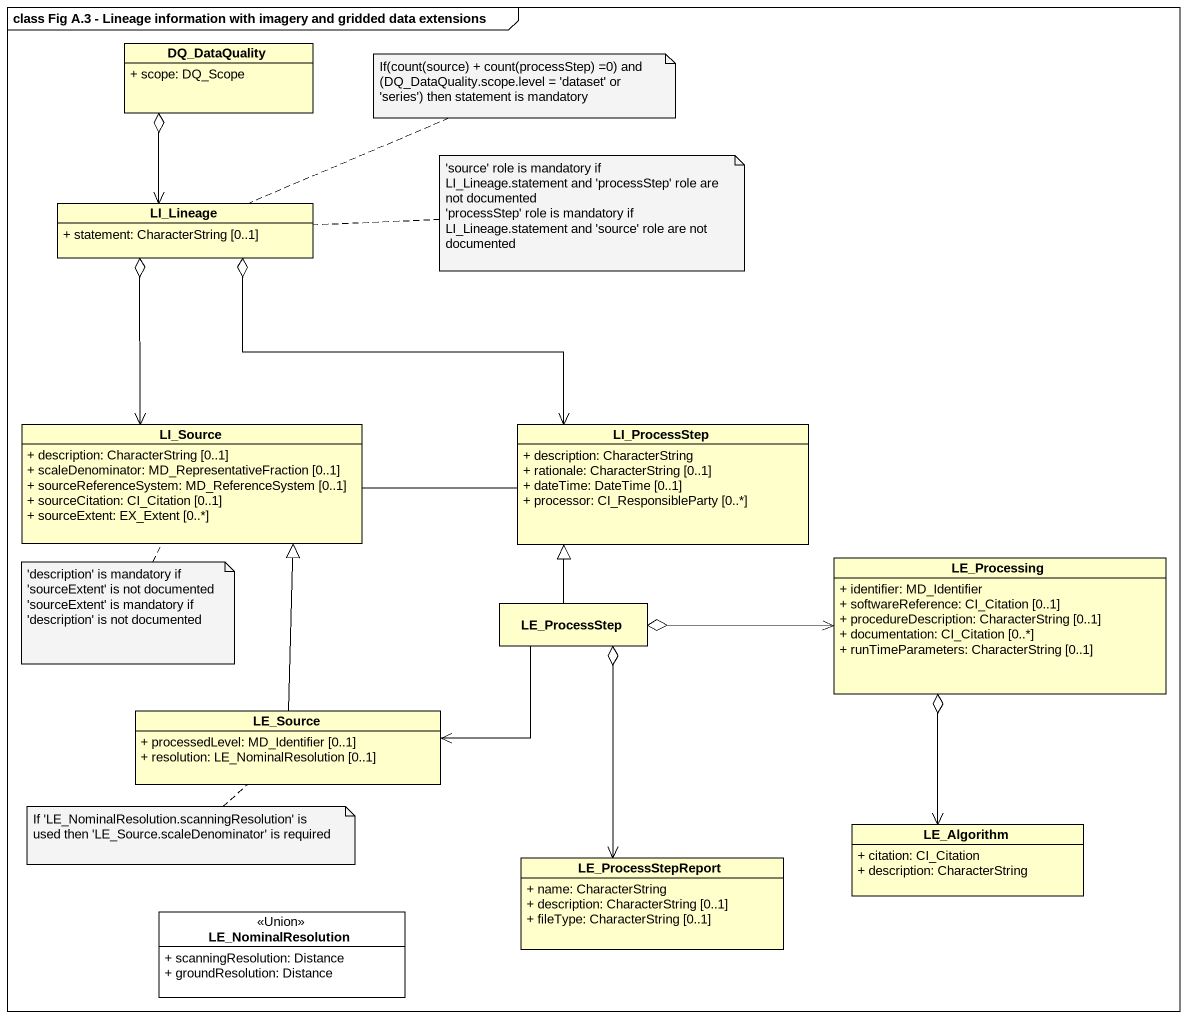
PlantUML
@startuml
mainframe class Fig A.3 - Lineage information with imagery and gridded data extensions
hide circle
hide empty members
skinparam classAttributeIconSize 0
class DQ_DataQuality {
  + scope: DQ_Scope
}
class LI_Lineage {
  + statement: CharacterString [0..1]
}
class LI_Source {
  + description: CharacterString [0..1]
  + scaleDenominator: MD_RepresentativeFraction [0..1]
  + sourceReferenceSystem: MD_ReferenceSystem [0..1]
  + sourceCitation: CI_Citation [0..1]
  + sourceExtent: EX_Extent [0..*]
}
class LI_ProcessStep {
  + description: CharacterString
  + rationale: CharacterString [0..1]
  + dateTime: DateTime [0..1]
  + processor: CI_ResponsibleParty [0..*]
}
class LE_Processing {
  + identifier: MD_Identifier
  + softwareReference: CI_Citation [0..1]
  + procedureDescription: CharacterString [0..1]
  + documentation: CI_Citation [0..*]
  + runTimeParameters: CharacterString [0..1]
}
class LE_ProcessStep
class LE_Source {
  + processedLevel: MD_Identifier [0..1]
  + resolution: LE_NominalResolution [0..1]
}
class LE_Algorithm {
  + citation: CI_Citation
  + description: CharacterString
}
class LE_ProcessStepReport {
  + name: CharacterString
  + description: CharacterString [0..1]
  + fileType: CharacterString [0..1]
}
class LE_NominalResolution <<Union>> #FFFFFF {
  + scanningResolution: Distance
  + groundResolution: Distance
}
LI_Lineage <-up-o DQ_DataQuality
LI_Source <-up-o LI_Lineage
LI_Source -right- LI_ProcessStep
LI_ProcessStep <-left-o LI_Lineage
LE_Processing <-left-o LE_ProcessStep
LE_ProcessStep -up-|> LI_ProcessStep
LE_ProcessStep -left-> LE_Source
LE_ProcessStep o--> LE_ProcessStepReport
LE_Source -up-|> LI_Source
LE_Algorithm <-up-o LE_Processing
note right of LI_Lineage : If(count(source) + count(processStep) =0) and (DQ_DataQuality.scope.level = 'dataset' or 'series') then statement is mandatory
note right of LI_Lineage
  ~'source' role is mandatory if LI_Lineage.statement and 'processStep' role are not documented
  ~'processStep' role is mandatory if LI_Lineage.statement and 'source' role are not documented
end note
note bottom of LI_Source
  ~'description' is mandatory if 'sourceExtent' is not documented
  ~'sourceExtent' is mandatory if 'description' is not documented
end note
note bottom of LE_Source : If 'LE_NominalResolution.scanningResolution' is used then 'LE_Source.scaleDenominator' is required
@enduml
